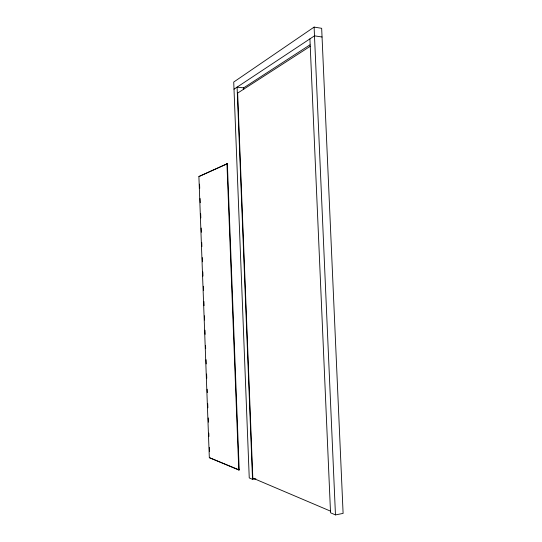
<?xml version="1.0" encoding="UTF-8"?>
<svg xmlns="http://www.w3.org/2000/svg" width="542" height="542" viewBox="0 0 542 542"><rect width="100%" height="100%" fill="white"/><g stroke="black" fill="none" stroke-linecap="round" stroke-linejoin="round"><path stroke-width="0.81" d="M309.916 38.882L330.539 512.786L335.464 514.9L343.106 513.403L321.67 28.306L314.109 27.1L233.724 82.052L249.245 477.929L252.531 479.338L255.844 478.81M234.002 89.186L314.495 35.847L322.056 37.005M243.351 88.055L310.004 44.823M310.336 46.233L237.647 93.095L252.816 478.098L330.566 511.153M198.894 176.543L227.362 163.684L239.205 469.928L238.778 469.995L209.32 457.644L198.894 176.543L227.362 163.684M209.32 457.644L239.205 469.928M314.109 27.1L335.464 514.9M243.71 89.552L243.643 87.865L237.091 87.14L252.531 479.338M226.942 163.664L238.778 469.995M199.564 184.158L199.727 188.379M200.1 198.501L200.255 202.722M200.662 213.69L200.818 217.911M201.197 228.04L201.353 232.261M201.726 242.389L201.881 246.61M202.295 257.579L202.451 261.8M202.823 271.921L202.979 276.142M203.358 286.271L203.514 290.492M203.921 301.46L204.077 305.681M204.449 315.81L204.612 320.031M204.984 330.159L205.14 334.373M205.547 345.349L205.675 348.723M206.082 359.692L206.238 363.912M206.61 374.041L206.766 378.262M207.18 389.231L207.301 392.604M207.708 403.58L207.864 407.801M208.243 417.923L208.399 422.143M208.805 433.112L208.927 436.493M209.334 447.462L209.497 451.682"/></g></svg>
